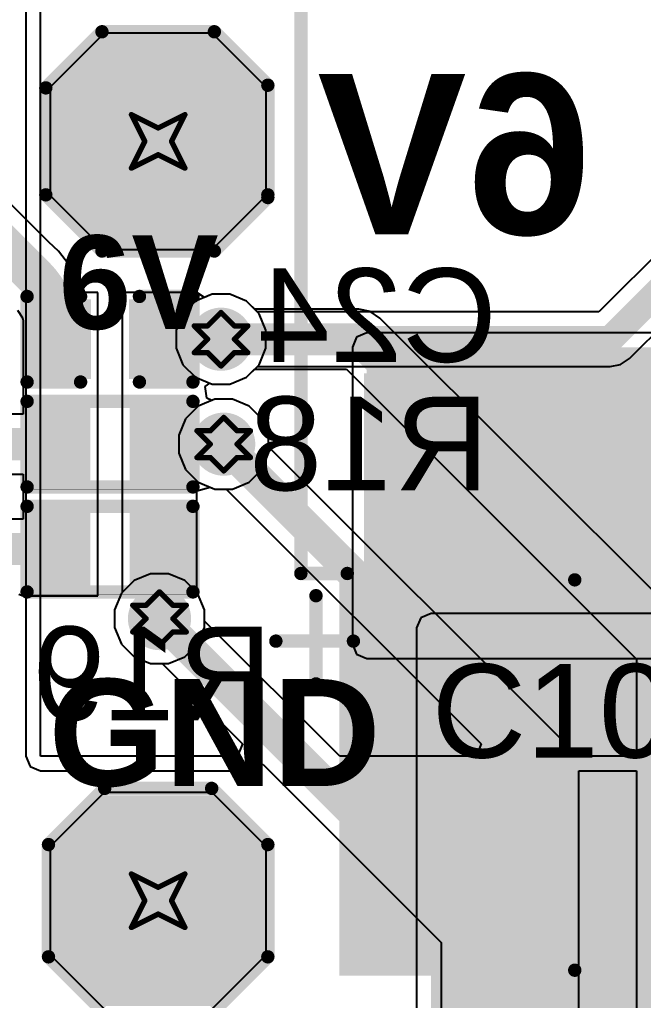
# Model space of a CAD drawing. Header units: inches. Extents: x -0.2 to 15.8, y 0 to 3.5.
# Drawn here: x 0.1292 to 0.3624, y 1.4667 to 1.8335 of the extents above; entities that cross this region are included whole.
import ezdxf

# ---------------------------------------------------------------- set-up
doc = ezdxf.new("R2010")
doc.units = ezdxf.units.IN
doc.header["$MEASUREMENT"] = 0
for name, color, linetype in [('Bottom Layer', 5, 'Continuous'), ('Bottom Overlay', 54, 'Continuous'), ('Bottom Paste', 16, 'Continuous'), ('Bottom Solder', 6, 'Continuous'), ('Drill Drawing', 1, 'Continuous'), ('Multi-Layer', 9, 'Continuous'), ('Pad Holes', 156, 'Continuous'), ('Signal_1', 16, 'Continuous'), ('Signal_2', 76, 'Continuous'), ('Top Layer', 1, 'Continuous'), ('Top Overlay', 2, 'Continuous'), ('Top Paste', 8, 'Continuous'), ('Top Solder', 216, 'Continuous'), ('Via Holes', 16, 'Continuous')]:
    doc.layers.add(name, color=color, linetype=linetype)
doc.styles.add('Arial', font='', dxfattribs={"height": 0.2})
doc.styles.add('Arial_Bold', font='', dxfattribs={"height": 0.2})
doc.styles.get('Arial').set_extended_font_data('Arial')
doc.styles.get('Arial_Bold').set_extended_font_data('Arial', bold=True)

msp = doc.modelspace()

# ---------------------------------------------------------------- hatches: boundary and pattern name
at = {"layer": 'Bottom Layer'}
for points in [[(0.14557, 1.80572), (0.14557, 1.77028), (0.16328, 1.75257), (0.19872, 1.75257), (0.21643, 1.77028), (0.21643, 1.80572), (0.19872, 1.82343), (0.16328, 1.82343)], [(0.1535, 1.7265), (0.1535, 1.7015), (0.1355, 1.7015), (0.1355, 1.7265)], [(0.1905, 1.7265), (0.1905, 1.7015), (0.1725, 1.7015), (0.1725, 1.7265)], [(0.1355, 1.66225), (0.1355, 1.68725), (0.1535, 1.68725), (0.1535, 1.66225)], [(0.1725, 1.66225), (0.1725, 1.68725), (0.1905, 1.68725), (0.1905, 1.66225)], [(0.1355, 1.623), (0.1355, 1.648), (0.1535, 1.648), (0.1535, 1.623)], [(0.1725, 1.623), (0.1725, 1.648), (0.1905, 1.648), (0.1905, 1.623)], [(0.283, 1.328), (0.434, 1.328), (0.434, 1.606), (0.283, 1.606)], [(0.29307, 1.50376), (0.29307, 1.59824), (0.40331, 1.59824), (0.40331, 1.50376)], [(0.19872, 1.53943), (0.16328, 1.53943), (0.14557, 1.52172), (0.14557, 1.48628), (0.16328, 1.46857), (0.19872, 1.46857), (0.21643, 1.48628), (0.21643, 1.52172)]]:
    msp.add_hatch(color=5, dxfattribs=at).paths.add_polyline_path(points)
h = msp.add_hatch(color=5, dxfattribs=at)
edge = h.paths.add_edge_path()
edge.add_arc((0.2045, 1.714), 0.01181, 0, 360)
h = msp.add_hatch(color=5, dxfattribs=at)
edge = h.paths.add_edge_path()
edge.add_arc((0.2055, 1.67475), 0.01181, 0, 360)
h = msp.add_hatch(color=5, dxfattribs=at)
edge = h.paths.add_edge_path()
edge.add_arc((0.1815, 1.6095), 0.01181, 0, 360)
at = {"layer": 'Bottom Overlay'}
for points in [[(0.33674, 1.626), (0.24874, 1.626), (0.24874, 1.6), (0.33674, 1.6)], [(0.29174, 1.604), (0.24874, 1.604), (0.24874, 1.486), (0.29174, 1.486)], [(0.33674, 1.502), (0.24874, 1.502), (0.24874, 1.476), (0.33674, 1.476)]]:
    msp.add_hatch(color=54, dxfattribs=at).paths.add_polyline_path(points)
at = {"layer": 'Bottom Paste'}
for points in [[(0.1535, 1.7265), (0.1535, 1.7015), (0.1355, 1.7015), (0.1355, 1.7265)], [(0.1905, 1.7265), (0.1905, 1.7015), (0.1725, 1.7015), (0.1725, 1.7265)], [(0.1355, 1.66225), (0.1355, 1.68725), (0.1535, 1.68725), (0.1535, 1.66225)], [(0.1725, 1.66225), (0.1725, 1.68725), (0.1905, 1.68725), (0.1905, 1.66225)], [(0.1355, 1.623), (0.1355, 1.648), (0.1535, 1.648), (0.1535, 1.623)], [(0.1725, 1.623), (0.1725, 1.648), (0.1905, 1.648), (0.1905, 1.623)], [(0.29307, 1.50376), (0.29307, 1.59824), (0.40331, 1.59824), (0.40331, 1.50376)]]:
    msp.add_hatch(color=16, dxfattribs=at).paths.add_polyline_path(points)
at = {"layer": 'Bottom Solder'}
for points in [[(0.14157, 1.80772), (0.14157, 1.76828), (0.16128, 1.74857), (0.20072, 1.74857), (0.22043, 1.76828), (0.22043, 1.80772), (0.20072, 1.82743), (0.16128, 1.82743)], [(0.15586, 1.72886), (0.15586, 1.69914), (0.13314, 1.69914), (0.13314, 1.72886)], [(0.19286, 1.72886), (0.19286, 1.69914), (0.17014, 1.69914), (0.17014, 1.72886)], [(0.13334, 1.66008), (0.13334, 1.68942), (0.15567, 1.68942), (0.15567, 1.66008)], [(0.17034, 1.66008), (0.17034, 1.68942), (0.19267, 1.68942), (0.19267, 1.66008)], [(0.13334, 1.62083), (0.13334, 1.65017), (0.15567, 1.65017), (0.15567, 1.62083)], [(0.17034, 1.62083), (0.17034, 1.65017), (0.19267, 1.65017), (0.19267, 1.62083)], [(0.28907, 1.49976), (0.28907, 1.60224), (0.40731, 1.60224), (0.40731, 1.49976)], [(0.20072, 1.54343), (0.16128, 1.54343), (0.14157, 1.52372), (0.14157, 1.48428), (0.16128, 1.46457), (0.20072, 1.46457), (0.22043, 1.48428), (0.22043, 1.52372)]]:
    msp.add_hatch(color=6, dxfattribs=at).paths.add_polyline_path(points)
at = {"layer": 'Multi-Layer'}
for points in [[(0.14557, 1.80572), (0.14557, 1.77028), (0.16328, 1.75257), (0.19872, 1.75257), (0.21643, 1.77028), (0.21643, 1.80572), (0.19872, 1.82343), (0.16328, 1.82343)], [(0.19872, 1.53943), (0.16328, 1.53943), (0.14557, 1.52172), (0.14557, 1.48628), (0.16328, 1.46857), (0.19872, 1.46857), (0.21643, 1.48628), (0.21643, 1.52172)]]:
    msp.add_hatch(color=9, dxfattribs=at).paths.add_polyline_path(points)
at = {"layer": 'Pad Holes'}
h = msp.add_hatch(color=7, dxfattribs=at)
edge = h.paths.add_edge_path()
edge.add_arc((0.181, 1.788), 0.01811, 0, 360)
h = msp.add_hatch(color=7, dxfattribs=at)
edge = h.paths.add_edge_path()
edge.add_arc((0.181, 1.504), 0.01811, 0, 360)
at = {"layer": 'Signal_1'}
for points in [[(0.14557, 1.80572), (0.14557, 1.77028), (0.16328, 1.75257), (0.19872, 1.75257), (0.21643, 1.77028), (0.21643, 1.80572), (0.19872, 1.82343), (0.16328, 1.82343)], [(0.19872, 1.53943), (0.16328, 1.53943), (0.14557, 1.52172), (0.14557, 1.48628), (0.16328, 1.46857), (0.19872, 1.46857), (0.21643, 1.48628), (0.21643, 1.52172)]]:
    msp.add_hatch(color=16, dxfattribs=at).paths.add_polyline_path(points)
h = msp.add_hatch(color=16, dxfattribs=at)
edge = h.paths.add_edge_path()
edge.add_arc((0.2045, 1.714), 0.01181, 0, 360)
h = msp.add_hatch(color=16, dxfattribs=at)
edge = h.paths.add_edge_path()
edge.add_arc((0.2055, 1.67475), 0.01181, 0, 360)
h = msp.add_hatch(color=16, dxfattribs=at)
edge = h.paths.add_edge_path()
edge.add_arc((0.1815, 1.6095), 0.01181, 0, 360)
at = {"layer": 'Signal_2'}
for points in [[(0.14557, 1.80572), (0.14557, 1.77028), (0.16328, 1.75257), (0.19872, 1.75257), (0.21643, 1.77028), (0.21643, 1.80572), (0.19872, 1.82343), (0.16328, 1.82343)], [(0.19872, 1.53943), (0.16328, 1.53943), (0.14557, 1.52172), (0.14557, 1.48628), (0.16328, 1.46857), (0.19872, 1.46857), (0.21643, 1.48628), (0.21643, 1.52172)]]:
    msp.add_hatch(color=76, dxfattribs=at).paths.add_polyline_path(points)
h = msp.add_hatch(color=76, dxfattribs=at)
edge = h.paths.add_edge_path()
edge.add_arc((0.2045, 1.714), 0.01181, 0, 360)
h = msp.add_hatch(color=76, dxfattribs=at)
edge = h.paths.add_edge_path()
edge.add_arc((0.2055, 1.67475), 0.01181, 0, 360)
h = msp.add_hatch(color=76, dxfattribs=at)
edge = h.paths.add_edge_path()
edge.add_arc((0.1815, 1.6095), 0.01181, 0, 360)
at = {"layer": 'Top Layer'}
for points in [[(0.14557, 1.80572), (0.14557, 1.77028), (0.16328, 1.75257), (0.19872, 1.75257), (0.21643, 1.77028), (0.21643, 1.80572), (0.19872, 1.82343), (0.16328, 1.82343)], [(0.481, 1.6), (0.481, 1.711), (0.259, 1.711), (0.259, 1.6)], [(0.26191, 1.60276), (0.26191, 1.69724), (0.37609, 1.69724), (0.37609, 1.60276)], [(0.19872, 1.53943), (0.16328, 1.53943), (0.14557, 1.52172), (0.14557, 1.48628), (0.16328, 1.46857), (0.19872, 1.46857), (0.21643, 1.48628), (0.21643, 1.52172)]]:
    msp.add_hatch(color=1, dxfattribs=at).paths.add_polyline_path(points)
h = msp.add_hatch(color=1, dxfattribs=at)
edge = h.paths.add_edge_path()
edge.add_arc((0.2045, 1.714), 0.01181, 0, 360)
h = msp.add_hatch(color=1, dxfattribs=at)
edge = h.paths.add_edge_path()
edge.add_arc((0.2055, 1.67475), 0.01181, 0, 360)
h = msp.add_hatch(color=1, dxfattribs=at)
edge = h.paths.add_edge_path()
edge.add_arc((0.1815, 1.6095), 0.01181, 0, 360)
at = {"layer": 'Top Paste'}
msp.add_hatch(color=8, dxfattribs=at).paths.add_polyline_path([(0.26191, 1.60276), (0.26191, 1.69724), (0.37609, 1.69724), (0.37609, 1.60276)])
at = {"layer": 'Top Solder'}
for points in [[(0.14157, 1.80772), (0.14157, 1.76828), (0.16128, 1.74857), (0.20072, 1.74857), (0.22043, 1.76828), (0.22043, 1.80772), (0.20072, 1.82743), (0.16128, 1.82743)], [(0.25791, 1.59876), (0.25791, 1.70124), (0.38009, 1.70124), (0.38009, 1.59876)], [(0.20072, 1.54343), (0.16128, 1.54343), (0.14157, 1.52372), (0.14157, 1.48428), (0.16128, 1.46457), (0.20072, 1.46457), (0.22043, 1.48428), (0.22043, 1.52372)]]:
    msp.add_hatch(color=216, dxfattribs=at).paths.add_polyline_path(points)
at = {"layer": 'Via Holes'}
h = msp.add_hatch(color=7, dxfattribs=at)
edge = h.paths.add_edge_path()
edge.add_arc((0.2045, 1.714), 0.00591, 0, 360)
h = msp.add_hatch(color=7, dxfattribs=at)
edge = h.paths.add_edge_path()
edge.add_arc((0.2055, 1.67475), 0.00591, 0, 360)
h = msp.add_hatch(color=7, dxfattribs=at)
edge = h.paths.add_edge_path()
edge.add_arc((0.1815, 1.6095), 0.00591, 0, 360)

# ---------------------------------------------------------------- linework, layer by layer
at = {"layer": 'Bottom Layer'}
for p, q in [((0.49183, 1.87025), (0.34578, 1.7242)), ((0.35721, 1.70679), (0.50326, 1.85284)), ((0.16078, 1.82843), (0.14057, 1.80822)), ((0.20122, 1.82843), (0.16078, 1.82843)), ((0.22143, 1.80822), (0.20122, 1.82843)), ((0.14057, 1.80822), (0.14057, 1.76778)), ((0.22143, 1.76778), (0.22143, 1.80822)), ((0.14013, 1.75032), (0.12434, 1.76612)), ((0.14057, 1.76778), (0.16078, 1.74757)), ((0.20122, 1.74757), (0.22143, 1.76778)), ((0.14377, 1.7469), (0.14013, 1.75032)), ((0.15117, 1.73726), (0.14377, 1.7469)), ((0.14377, 1.7469), (0.14377, 1.7469)), ((0.16078, 1.74757), (0.20122, 1.74757)), ((0.15355, 1.7315), (0.15117, 1.73726)), ((0.1585, 1.7315), (0.15355, 1.7315)), ((0.1585, 1.69725), (0.1585, 1.7315)), ((0.1955, 1.7315), (0.1675, 1.7315)), ((0.1675, 1.7315), (0.1675, 1.69725)), ((0.1983, 1.72963), (0.1955, 1.7315)), ((0.1955, 1.7315), (0.1955, 1.7315)), ((0.20116, 1.73081), (0.1983, 1.72963)), ((0.20784, 1.73081), (0.20116, 1.73081)), ((0.21402, 1.72825), (0.20784, 1.73081)), ((0.21808, 1.7242), (0.21402, 1.72825)), ((0.12839, 1.7249), (0.1303, 1.72205)), ((0.34578, 1.7242), (0.21808, 1.7242)), ((0.1303, 1.72205), (0.1305, 1.72106)), ((0.1305, 1.72106), (0.1305, 1.69725)), ((0.3539, 1.70458), (0.35721, 1.70679)), ((0.21402, 1.69975), (0.21808, 1.7038)), ((0.21808, 1.7038), (0.35, 1.7038)), ((0.35, 1.7038), (0.3539, 1.70458)), ((0.20784, 1.69719), (0.21402, 1.69975)), ((0.1305, 1.69725), (0.1305, 1.6965)), ((0.1305, 1.6965), (0.1305, 1.69225)), ((0.1585, 1.6965), (0.1585, 1.69725)), ((0.1585, 1.69225), (0.1585, 1.6965)), ((0.1675, 1.69725), (0.1675, 1.6965)), ((0.1675, 1.6965), (0.1675, 1.69225)), ((0.19852, 1.69629), (0.20033, 1.69753)), ((0.19921, 1.69199), (0.19852, 1.69629)), ((0.20033, 1.69753), (0.20116, 1.69719)), ((0.20116, 1.69719), (0.20784, 1.69719)), ((0.1305, 1.69225), (0.1305, 1.6915)), ((0.1305, 1.6915), (0.1305, 1.68597)), ((0.1585, 1.6915), (0.1585, 1.69225)), ((0.1585, 1.658), (0.1585, 1.6915)), ((0.1675, 1.69225), (0.1675, 1.6915)), ((0.1675, 1.6915), (0.1675, 1.658)), ((0.20107, 1.69111), (0.19921, 1.69199)), ((0.20216, 1.69156), (0.20107, 1.69111)), ((0.20884, 1.69156), (0.20216, 1.69156)), ((0.21502, 1.689), (0.20884, 1.69156)), ((0.21975, 1.68427), (0.21502, 1.689)), ((0.1305, 1.68597), (0.12543, 1.68597)), ((0.22231, 1.67809), (0.21975, 1.68427)), ((0.22231, 1.67141), (0.22231, 1.67809)), ((0.21975, 1.66523), (0.22231, 1.67141)), ((0.11768, 1.66353), (0.1305, 1.66353)), ((0.1305, 1.66353), (0.1305, 1.658)), ((0.21502, 1.6605), (0.21975, 1.66523)), ((0.1955, 1.65725), (0.2005, 1.65862)), ((0.2005, 1.65862), (0.20216, 1.65794)), ((0.20884, 1.65794), (0.21502, 1.6605)), ((0.1305, 1.658), (0.1305, 1.65725)), ((0.1305, 1.65725), (0.1305, 1.653)), ((0.1585, 1.65725), (0.1585, 1.658)), ((0.1585, 1.653), (0.1585, 1.65725)), ((0.1675, 1.658), (0.1675, 1.65725)), ((0.1675, 1.65725), (0.1675, 1.653)), ((0.1955, 1.653), (0.1955, 1.65725)), ((0.20216, 1.65794), (0.20884, 1.65794)), ((0.1305, 1.653), (0.1305, 1.65225)), ((0.1305, 1.65225), (0.1305, 1.64672)), ((0.1585, 1.65225), (0.1585, 1.653)), ((0.1585, 1.618), (0.1585, 1.65225)), ((0.1675, 1.653), (0.1675, 1.65225)), ((0.1675, 1.65225), (0.1675, 1.61927)), ((0.1955, 1.65225), (0.1955, 1.653)), ((0.1955, 1.61927), (0.1955, 1.65225)), ((0.1305, 1.64672), (0.12148, 1.64672)), ((0.12891, 1.61867), (0.1305, 1.618)), ((0.1305, 1.618), (0.1305, 1.618)), ((0.1305, 1.618), (0.1585, 1.618)), ((0.16725, 1.61902), (0.16469, 1.61284)), ((0.1675, 1.61927), (0.16725, 1.61902)), ((0.19575, 1.61902), (0.1955, 1.61927)), ((0.19831, 1.61284), (0.19575, 1.61902)), ((0.16469, 1.61284), (0.16469, 1.60616)), ((0.19831, 1.60616), (0.19831, 1.61284)), ((0.283, 1.61141), (0.27917, 1.60983)), ((0.3829, 1.61141), (0.283, 1.61141)), ((0.27917, 1.60983), (0.27759, 1.606)), ((0.16469, 1.60616), (0.16725, 1.59998)), ((0.19575, 1.59998), (0.19831, 1.60616)), ((0.27759, 1.606), (0.27759, 1.33585)), ((0.16725, 1.59998), (0.17198, 1.59525)), ((0.19102, 1.59525), (0.19575, 1.59998)), ((0.17198, 1.59525), (0.17816, 1.59269)), ((0.17816, 1.59269), (0.18484, 1.59269)), ((0.18484, 1.59269), (0.19102, 1.59525))]:
    msp.add_line(p, q, dxfattribs=at)
for points in [[(0.35, 1.714, 0.01, 0.01, 0), (0.49904, 1.86304, 0.01, 0.01, 0)], [(0.085, 1.78743, 0.015, 0.015, 0), (0.13465, 1.73778, 0.015, 0.015, 0)], [(0.13465, 1.73778, 0.015, 0.015, -0.198912), (0.1445, 1.714, 0.015, 0.015, 0)], [(0.1815, 1.714, 0.01, 0.01, 0), (0.2045, 1.714, 0.01, 0.01, 0)], [(0.2045, 1.714, 0.01, 0.01, 0), (0.35, 1.714, 0.01, 0.01, 0)], [(0.11768, 1.67475, 0.012, 0.012, 0), (0.1445, 1.67475, 0.012, 0.012, 0)], [(0.1825, 1.67475, 0.012, 0.012, 0), (0.2055, 1.67475, 0.012, 0.012, 0)], [(0.12148, 1.6355, 0.012, 0.012, 0), (0.1445, 1.6355, 0.012, 0.012, 0)], [(0.1815, 1.6095, 0.012, 0.012, 0), (0.1815, 1.6355, 0.012, 0.012, 0)]]:
    msp.add_lwpolyline(points, format="xyseb", dxfattribs=at)
for points in [[(0.1309, 1.73778, 0.0075, 0.0075, 1), (0.1384, 1.73778, 0.0075, 0.0075, 1)], [(0.1309, 1.73778, 0.0075, 0.0075, 1), (0.1384, 1.73778, 0.0075, 0.0075, 1)], [(0.14075, 1.714, 0.0075, 0.0075, 1), (0.14825, 1.714, 0.0075, 0.0075, 1)], [(0.179, 1.714, 0.005, 0.005, 1), (0.184, 1.714, 0.005, 0.005, 1)], [(0.202, 1.714, 0.005, 0.005, 1), (0.207, 1.714, 0.005, 0.005, 1)], [(0.202, 1.714, 0.005, 0.005, 1), (0.207, 1.714, 0.005, 0.005, 1)], [(0.3475, 1.714, 0.005, 0.005, 1), (0.3525, 1.714, 0.005, 0.005, 1)], [(0.3475, 1.714, 0.005, 0.005, 1), (0.3525, 1.714, 0.005, 0.005, 1)], [(0.1415, 1.67475, 0.006, 0.006, 1), (0.1475, 1.67475, 0.006, 0.006, 1)], [(0.1795, 1.67475, 0.006, 0.006, 1), (0.1855, 1.67475, 0.006, 0.006, 1)], [(0.2025, 1.67475, 0.006, 0.006, 1), (0.2085, 1.67475, 0.006, 0.006, 1)], [(0.1415, 1.6355, 0.006, 0.006, 1), (0.1475, 1.6355, 0.006, 0.006, 1)], [(0.1785, 1.6355, 0.006, 0.006, 1), (0.1845, 1.6355, 0.006, 0.006, 1)], [(0.1785, 1.6095, 0.006, 0.006, 1), (0.1845, 1.6095, 0.006, 0.006, 1)]]:
    msp.add_lwpolyline(points, format="xyseb", close=True, dxfattribs=at)
at = {"layer": 'Bottom Overlay'}
for points in [[(0.132, 1.73, 0.005, 0.005, 0), (0.152, 1.73, 0.005, 0.005, 0)], [(0.132, 1.698, 0.005, 0.005, 0), (0.132, 1.73, 0.005, 0.005, 0)], [(0.174, 1.73, 0.005, 0.005, 0), (0.194, 1.73, 0.005, 0.005, 0)], [(0.194, 1.698, 0.005, 0.005, 0), (0.194, 1.73, 0.005, 0.005, 0)], [(0.132, 1.698, 0.005, 0.005, 0), (0.152, 1.698, 0.005, 0.005, 0)], [(0.174, 1.698, 0.005, 0.005, 0), (0.194, 1.698, 0.005, 0.005, 0)], [(0.132, 1.65875, 0.005, 0.005, 0), (0.132, 1.69075, 0.005, 0.005, 0)], [(0.132, 1.69075, 0.005, 0.005, 0), (0.194, 1.69075, 0.005, 0.005, 0)], [(0.194, 1.65875, 0.005, 0.005, 0), (0.194, 1.69075, 0.005, 0.005, 0)], [(0.132, 1.65875, 0.005, 0.005, 0), (0.194, 1.65875, 0.005, 0.005, 0)], [(0.131, 1.65775, 0.000127, 0.000127, 0), (0.195, 1.65775, 0.000127, 0.000127, 0)], [(0.132, 1.6515, 0.005, 0.005, 0), (0.194, 1.6515, 0.005, 0.005, 0)], [(0.132, 1.6195, 0.005, 0.005, 0), (0.132, 1.6515, 0.005, 0.005, 0)], [(0.194, 1.6195, 0.005, 0.005, 0), (0.194, 1.6515, 0.005, 0.005, 0)], [(0.33674, 1.624, 0.005, 0.005, 0), (0.52574, 1.624, 0.005, 0.005, 0)], [(0.132, 1.6195, 0.005, 0.005, 0), (0.194, 1.6195, 0.005, 0.005, 0)], [(0.131, 1.6185, 0.000127, 0.000127, 0), (0.195, 1.6185, 0.000127, 0.000127, 0)], [(0.33674, 1.478, 0.005, 0.005, 0), (0.52574, 1.478, 0.005, 0.005, 0)]]:
    msp.add_lwpolyline(points, format="xyseb", dxfattribs=at)
for points in [[(0.13075, 1.73, 0.0025, 0.0025, 1), (0.13325, 1.73, 0.0025, 0.0025, 1)], [(0.13075, 1.73, 0.0025, 0.0025, 1), (0.13325, 1.73, 0.0025, 0.0025, 1)], [(0.15075, 1.73, 0.0025, 0.0025, 1), (0.15325, 1.73, 0.0025, 0.0025, 1)], [(0.17275, 1.73, 0.0025, 0.0025, 1), (0.17525, 1.73, 0.0025, 0.0025, 1)], [(0.19275, 1.73, 0.0025, 0.0025, 1), (0.19525, 1.73, 0.0025, 0.0025, 1)], [(0.19275, 1.73, 0.0025, 0.0025, 1), (0.19525, 1.73, 0.0025, 0.0025, 1)], [(0.13075, 1.698, 0.0025, 0.0025, 1), (0.13325, 1.698, 0.0025, 0.0025, 1)], [(0.13075, 1.698, 0.0025, 0.0025, 1), (0.13325, 1.698, 0.0025, 0.0025, 1)], [(0.15075, 1.698, 0.0025, 0.0025, 1), (0.15325, 1.698, 0.0025, 0.0025, 1)], [(0.17275, 1.698, 0.0025, 0.0025, 1), (0.17525, 1.698, 0.0025, 0.0025, 1)], [(0.19275, 1.698, 0.0025, 0.0025, 1), (0.19525, 1.698, 0.0025, 0.0025, 1)], [(0.19275, 1.698, 0.0025, 0.0025, 1), (0.19525, 1.698, 0.0025, 0.0025, 1)], [(0.13075, 1.69075, 0.0025, 0.0025, 1), (0.13325, 1.69075, 0.0025, 0.0025, 1)], [(0.13075, 1.69075, 0.0025, 0.0025, 1), (0.13325, 1.69075, 0.0025, 0.0025, 1)], [(0.19275, 1.69075, 0.0025, 0.0025, 1), (0.19525, 1.69075, 0.0025, 0.0025, 1)], [(0.19275, 1.69075, 0.0025, 0.0025, 1), (0.19525, 1.69075, 0.0025, 0.0025, 1)], [(0.13075, 1.65875, 0.0025, 0.0025, 1), (0.13325, 1.65875, 0.0025, 0.0025, 1)], [(0.13075, 1.65875, 0.0025, 0.0025, 1), (0.13325, 1.65875, 0.0025, 0.0025, 1)], [(0.19275, 1.65875, 0.0025, 0.0025, 1), (0.19525, 1.65875, 0.0025, 0.0025, 1)], [(0.19275, 1.65875, 0.0025, 0.0025, 1), (0.19525, 1.65875, 0.0025, 0.0025, 1)], [(0.13097, 1.65775, 0.0000635, 0.0000635, 1), (0.13103, 1.65775, 0.0000635, 0.0000635, 1)], [(0.19497, 1.65775, 0.0000635, 0.0000635, 1), (0.19503, 1.65775, 0.0000635, 0.0000635, 1)], [(0.13075, 1.6515, 0.0025, 0.0025, 1), (0.13325, 1.6515, 0.0025, 0.0025, 1)], [(0.13075, 1.6515, 0.0025, 0.0025, 1), (0.13325, 1.6515, 0.0025, 0.0025, 1)], [(0.19275, 1.6515, 0.0025, 0.0025, 1), (0.19525, 1.6515, 0.0025, 0.0025, 1)], [(0.19275, 1.6515, 0.0025, 0.0025, 1), (0.19525, 1.6515, 0.0025, 0.0025, 1)], [(0.33549, 1.624, 0.0025, 0.0025, 1), (0.33799, 1.624, 0.0025, 0.0025, 1)], [(0.13075, 1.6195, 0.0025, 0.0025, 1), (0.13325, 1.6195, 0.0025, 0.0025, 1)], [(0.13075, 1.6195, 0.0025, 0.0025, 1), (0.13325, 1.6195, 0.0025, 0.0025, 1)], [(0.19275, 1.6195, 0.0025, 0.0025, 1), (0.19525, 1.6195, 0.0025, 0.0025, 1)], [(0.19275, 1.6195, 0.0025, 0.0025, 1), (0.19525, 1.6195, 0.0025, 0.0025, 1)], [(0.13097, 1.6185, 0.0000635, 0.0000635, 1), (0.13103, 1.6185, 0.0000635, 0.0000635, 1)], [(0.19497, 1.6185, 0.0000635, 0.0000635, 1), (0.19503, 1.6185, 0.0000635, 0.0000635, 1)], [(0.33549, 1.478, 0.0025, 0.0025, 1), (0.33799, 1.478, 0.0025, 0.0025, 1)]]:
    msp.add_lwpolyline(points, format="xyseb", close=True, dxfattribs=at)
at = {"layer": 'Drill Drawing'}
for points in [[(0.171, 1.798, 0.002, 0.002, 0), (0.181, 1.793, 0.002, 0.002, 0)], [(0.171, 1.798, 0.002, 0.002, 0), (0.176, 1.788, 0.002, 0.002, 0)], [(0.181, 1.793, 0.002, 0.002, 0), (0.191, 1.798, 0.002, 0.002, 0)], [(0.186, 1.788, 0.002, 0.002, 0), (0.191, 1.798, 0.002, 0.002, 0)], [(0.171, 1.778, 0.002, 0.002, 0), (0.176, 1.788, 0.002, 0.002, 0)], [(0.186, 1.788, 0.002, 0.002, 0), (0.191, 1.778, 0.002, 0.002, 0)], [(0.171, 1.778, 0.002, 0.002, 0), (0.181, 1.783, 0.002, 0.002, 0)], [(0.181, 1.783, 0.002, 0.002, 0), (0.191, 1.778, 0.002, 0.002, 0)], [(0.1995, 1.719, 0.002, 0.002, 0), (0.2045, 1.724, 0.002, 0.002, 0)], [(0.2045, 1.724, 0.002, 0.002, 0), (0.2095, 1.719, 0.002, 0.002, 0)], [(0.1945, 1.719, 0.002, 0.002, 0), (0.1995, 1.714, 0.002, 0.002, 0)], [(0.1945, 1.719, 0.002, 0.002, 0), (0.1995, 1.719, 0.002, 0.002, 0)], [(0.2095, 1.719, 0.002, 0.002, 0), (0.2145, 1.719, 0.002, 0.002, 0)], [(0.2095, 1.714, 0.002, 0.002, 0), (0.2145, 1.719, 0.002, 0.002, 0)], [(0.1945, 1.709, 0.002, 0.002, 0), (0.1995, 1.714, 0.002, 0.002, 0)], [(0.2095, 1.714, 0.002, 0.002, 0), (0.2145, 1.709, 0.002, 0.002, 0)], [(0.1945, 1.709, 0.002, 0.002, 0), (0.1995, 1.709, 0.002, 0.002, 0)], [(0.1995, 1.709, 0.002, 0.002, 0), (0.2045, 1.704, 0.002, 0.002, 0)], [(0.2045, 1.704, 0.002, 0.002, 0), (0.2095, 1.709, 0.002, 0.002, 0)], [(0.2095, 1.709, 0.002, 0.002, 0), (0.2145, 1.709, 0.002, 0.002, 0)], [(0.2005, 1.67975, 0.002, 0.002, 0), (0.2055, 1.68475, 0.002, 0.002, 0)], [(0.2055, 1.68475, 0.002, 0.002, 0), (0.2105, 1.67975, 0.002, 0.002, 0)], [(0.1955, 1.67975, 0.002, 0.002, 0), (0.2005, 1.67475, 0.002, 0.002, 0)], [(0.1955, 1.67975, 0.002, 0.002, 0), (0.2005, 1.67975, 0.002, 0.002, 0)], [(0.2105, 1.67975, 0.002, 0.002, 0), (0.2155, 1.67975, 0.002, 0.002, 0)], [(0.2105, 1.67475, 0.002, 0.002, 0), (0.2155, 1.67975, 0.002, 0.002, 0)], [(0.1955, 1.66975, 0.002, 0.002, 0), (0.2005, 1.67475, 0.002, 0.002, 0)], [(0.2105, 1.67475, 0.002, 0.002, 0), (0.2155, 1.66975, 0.002, 0.002, 0)], [(0.1955, 1.66975, 0.002, 0.002, 0), (0.2005, 1.66975, 0.002, 0.002, 0)], [(0.2005, 1.66975, 0.002, 0.002, 0), (0.2055, 1.66475, 0.002, 0.002, 0)], [(0.2055, 1.66475, 0.002, 0.002, 0), (0.2105, 1.66975, 0.002, 0.002, 0)], [(0.2105, 1.66975, 0.002, 0.002, 0), (0.2155, 1.66975, 0.002, 0.002, 0)], [(0.1765, 1.6145, 0.002, 0.002, 0), (0.1815, 1.6195, 0.002, 0.002, 0)], [(0.1815, 1.6195, 0.002, 0.002, 0), (0.1865, 1.6145, 0.002, 0.002, 0)], [(0.1715, 1.6145, 0.002, 0.002, 0), (0.1765, 1.6095, 0.002, 0.002, 0)], [(0.1715, 1.6145, 0.002, 0.002, 0), (0.1765, 1.6145, 0.002, 0.002, 0)], [(0.1865, 1.6145, 0.002, 0.002, 0), (0.1915, 1.6145, 0.002, 0.002, 0)], [(0.1865, 1.6095, 0.002, 0.002, 0), (0.1915, 1.6145, 0.002, 0.002, 0)], [(0.1715, 1.6045, 0.002, 0.002, 0), (0.1765, 1.6095, 0.002, 0.002, 0)], [(0.1865, 1.6095, 0.002, 0.002, 0), (0.1915, 1.6045, 0.002, 0.002, 0)], [(0.1715, 1.6045, 0.002, 0.002, 0), (0.1765, 1.6045, 0.002, 0.002, 0)], [(0.1765, 1.6045, 0.002, 0.002, 0), (0.1815, 1.5995, 0.002, 0.002, 0)], [(0.1815, 1.5995, 0.002, 0.002, 0), (0.1865, 1.6045, 0.002, 0.002, 0)], [(0.1865, 1.6045, 0.002, 0.002, 0), (0.1915, 1.6045, 0.002, 0.002, 0)], [(0.171, 1.514, 0.002, 0.002, 0), (0.181, 1.509, 0.002, 0.002, 0)], [(0.171, 1.514, 0.002, 0.002, 0), (0.176, 1.504, 0.002, 0.002, 0)], [(0.181, 1.509, 0.002, 0.002, 0), (0.191, 1.514, 0.002, 0.002, 0)], [(0.186, 1.504, 0.002, 0.002, 0), (0.191, 1.514, 0.002, 0.002, 0)], [(0.171, 1.494, 0.002, 0.002, 0), (0.176, 1.504, 0.002, 0.002, 0)], [(0.186, 1.504, 0.002, 0.002, 0), (0.191, 1.494, 0.002, 0.002, 0)], [(0.171, 1.494, 0.002, 0.002, 0), (0.181, 1.499, 0.002, 0.002, 0)], [(0.181, 1.499, 0.002, 0.002, 0), (0.191, 1.494, 0.002, 0.002, 0)]]:
    msp.add_lwpolyline(points, format="xyseb", dxfattribs=at)
for points in [[(0.1705, 1.798, 0.001, 0.001, 1), (0.1715, 1.798, 0.001, 0.001, 1)], [(0.1705, 1.798, 0.001, 0.001, 1), (0.1715, 1.798, 0.001, 0.001, 1)], [(0.1905, 1.798, 0.001, 0.001, 1), (0.1915, 1.798, 0.001, 0.001, 1)], [(0.1905, 1.798, 0.001, 0.001, 1), (0.1915, 1.798, 0.001, 0.001, 1)], [(0.1805, 1.793, 0.001, 0.001, 1), (0.1815, 1.793, 0.001, 0.001, 1)], [(0.1805, 1.793, 0.001, 0.001, 1), (0.1815, 1.793, 0.001, 0.001, 1)], [(0.1755, 1.788, 0.001, 0.001, 1), (0.1765, 1.788, 0.001, 0.001, 1)], [(0.1755, 1.788, 0.001, 0.001, 1), (0.1765, 1.788, 0.001, 0.001, 1)], [(0.1855, 1.788, 0.001, 0.001, 1), (0.1865, 1.788, 0.001, 0.001, 1)], [(0.1855, 1.788, 0.001, 0.001, 1), (0.1865, 1.788, 0.001, 0.001, 1)], [(0.1805, 1.783, 0.001, 0.001, 1), (0.1815, 1.783, 0.001, 0.001, 1)], [(0.1805, 1.783, 0.001, 0.001, 1), (0.1815, 1.783, 0.001, 0.001, 1)], [(0.1705, 1.778, 0.001, 0.001, 1), (0.1715, 1.778, 0.001, 0.001, 1)], [(0.1705, 1.778, 0.001, 0.001, 1), (0.1715, 1.778, 0.001, 0.001, 1)], [(0.1905, 1.778, 0.001, 0.001, 1), (0.1915, 1.778, 0.001, 0.001, 1)], [(0.1905, 1.778, 0.001, 0.001, 1), (0.1915, 1.778, 0.001, 0.001, 1)], [(0.204, 1.724, 0.001, 0.001, 1), (0.205, 1.724, 0.001, 0.001, 1)], [(0.204, 1.724, 0.001, 0.001, 1), (0.205, 1.724, 0.001, 0.001, 1)], [(0.194, 1.719, 0.001, 0.001, 1), (0.195, 1.719, 0.001, 0.001, 1)], [(0.194, 1.719, 0.001, 0.001, 1), (0.195, 1.719, 0.001, 0.001, 1)], [(0.199, 1.719, 0.001, 0.001, 1), (0.2, 1.719, 0.001, 0.001, 1)], [(0.199, 1.719, 0.001, 0.001, 1), (0.2, 1.719, 0.001, 0.001, 1)], [(0.209, 1.719, 0.001, 0.001, 1), (0.21, 1.719, 0.001, 0.001, 1)], [(0.209, 1.719, 0.001, 0.001, 1), (0.21, 1.719, 0.001, 0.001, 1)], [(0.214, 1.719, 0.001, 0.001, 1), (0.215, 1.719, 0.001, 0.001, 1)], [(0.214, 1.719, 0.001, 0.001, 1), (0.215, 1.719, 0.001, 0.001, 1)], [(0.199, 1.714, 0.001, 0.001, 1), (0.2, 1.714, 0.001, 0.001, 1)], [(0.199, 1.714, 0.001, 0.001, 1), (0.2, 1.714, 0.001, 0.001, 1)], [(0.209, 1.714, 0.001, 0.001, 1), (0.21, 1.714, 0.001, 0.001, 1)], [(0.209, 1.714, 0.001, 0.001, 1), (0.21, 1.714, 0.001, 0.001, 1)], [(0.194, 1.709, 0.001, 0.001, 1), (0.195, 1.709, 0.001, 0.001, 1)], [(0.194, 1.709, 0.001, 0.001, 1), (0.195, 1.709, 0.001, 0.001, 1)], [(0.199, 1.709, 0.001, 0.001, 1), (0.2, 1.709, 0.001, 0.001, 1)], [(0.199, 1.709, 0.001, 0.001, 1), (0.2, 1.709, 0.001, 0.001, 1)], [(0.209, 1.709, 0.001, 0.001, 1), (0.21, 1.709, 0.001, 0.001, 1)], [(0.209, 1.709, 0.001, 0.001, 1), (0.21, 1.709, 0.001, 0.001, 1)], [(0.214, 1.709, 0.001, 0.001, 1), (0.215, 1.709, 0.001, 0.001, 1)], [(0.214, 1.709, 0.001, 0.001, 1), (0.215, 1.709, 0.001, 0.001, 1)], [(0.204, 1.704, 0.001, 0.001, 1), (0.205, 1.704, 0.001, 0.001, 1)], [(0.204, 1.704, 0.001, 0.001, 1), (0.205, 1.704, 0.001, 0.001, 1)], [(0.205, 1.68475, 0.001, 0.001, 1), (0.206, 1.68475, 0.001, 0.001, 1)], [(0.205, 1.68475, 0.001, 0.001, 1), (0.206, 1.68475, 0.001, 0.001, 1)], [(0.195, 1.67975, 0.001, 0.001, 1), (0.196, 1.67975, 0.001, 0.001, 1)], [(0.195, 1.67975, 0.001, 0.001, 1), (0.196, 1.67975, 0.001, 0.001, 1)], [(0.2, 1.67975, 0.001, 0.001, 1), (0.201, 1.67975, 0.001, 0.001, 1)], [(0.2, 1.67975, 0.001, 0.001, 1), (0.201, 1.67975, 0.001, 0.001, 1)], [(0.21, 1.67975, 0.001, 0.001, 1), (0.211, 1.67975, 0.001, 0.001, 1)], [(0.21, 1.67975, 0.001, 0.001, 1), (0.211, 1.67975, 0.001, 0.001, 1)], [(0.215, 1.67975, 0.001, 0.001, 1), (0.216, 1.67975, 0.001, 0.001, 1)], [(0.215, 1.67975, 0.001, 0.001, 1), (0.216, 1.67975, 0.001, 0.001, 1)], [(0.2, 1.67475, 0.001, 0.001, 1), (0.201, 1.67475, 0.001, 0.001, 1)], [(0.2, 1.67475, 0.001, 0.001, 1), (0.201, 1.67475, 0.001, 0.001, 1)], [(0.21, 1.67475, 0.001, 0.001, 1), (0.211, 1.67475, 0.001, 0.001, 1)], [(0.21, 1.67475, 0.001, 0.001, 1), (0.211, 1.67475, 0.001, 0.001, 1)], [(0.195, 1.66975, 0.001, 0.001, 1), (0.196, 1.66975, 0.001, 0.001, 1)], [(0.195, 1.66975, 0.001, 0.001, 1), (0.196, 1.66975, 0.001, 0.001, 1)], [(0.2, 1.66975, 0.001, 0.001, 1), (0.201, 1.66975, 0.001, 0.001, 1)], [(0.2, 1.66975, 0.001, 0.001, 1), (0.201, 1.66975, 0.001, 0.001, 1)], [(0.21, 1.66975, 0.001, 0.001, 1), (0.211, 1.66975, 0.001, 0.001, 1)], [(0.21, 1.66975, 0.001, 0.001, 1), (0.211, 1.66975, 0.001, 0.001, 1)], [(0.215, 1.66975, 0.001, 0.001, 1), (0.216, 1.66975, 0.001, 0.001, 1)], [(0.215, 1.66975, 0.001, 0.001, 1), (0.216, 1.66975, 0.001, 0.001, 1)], [(0.205, 1.66475, 0.001, 0.001, 1), (0.206, 1.66475, 0.001, 0.001, 1)], [(0.205, 1.66475, 0.001, 0.001, 1), (0.206, 1.66475, 0.001, 0.001, 1)], [(0.181, 1.6195, 0.001, 0.001, 1), (0.182, 1.6195, 0.001, 0.001, 1)], [(0.181, 1.6195, 0.001, 0.001, 1), (0.182, 1.6195, 0.001, 0.001, 1)], [(0.171, 1.6145, 0.001, 0.001, 1), (0.172, 1.6145, 0.001, 0.001, 1)], [(0.171, 1.6145, 0.001, 0.001, 1), (0.172, 1.6145, 0.001, 0.001, 1)], [(0.176, 1.6145, 0.001, 0.001, 1), (0.177, 1.6145, 0.001, 0.001, 1)], [(0.176, 1.6145, 0.001, 0.001, 1), (0.177, 1.6145, 0.001, 0.001, 1)], [(0.186, 1.6145, 0.001, 0.001, 1), (0.187, 1.6145, 0.001, 0.001, 1)], [(0.186, 1.6145, 0.001, 0.001, 1), (0.187, 1.6145, 0.001, 0.001, 1)], [(0.191, 1.6145, 0.001, 0.001, 1), (0.192, 1.6145, 0.001, 0.001, 1)], [(0.191, 1.6145, 0.001, 0.001, 1), (0.192, 1.6145, 0.001, 0.001, 1)], [(0.176, 1.6095, 0.001, 0.001, 1), (0.177, 1.6095, 0.001, 0.001, 1)], [(0.176, 1.6095, 0.001, 0.001, 1), (0.177, 1.6095, 0.001, 0.001, 1)], [(0.186, 1.6095, 0.001, 0.001, 1), (0.187, 1.6095, 0.001, 0.001, 1)], [(0.186, 1.6095, 0.001, 0.001, 1), (0.187, 1.6095, 0.001, 0.001, 1)], [(0.171, 1.6045, 0.001, 0.001, 1), (0.172, 1.6045, 0.001, 0.001, 1)], [(0.171, 1.6045, 0.001, 0.001, 1), (0.172, 1.6045, 0.001, 0.001, 1)], [(0.176, 1.6045, 0.001, 0.001, 1), (0.177, 1.6045, 0.001, 0.001, 1)], [(0.176, 1.6045, 0.001, 0.001, 1), (0.177, 1.6045, 0.001, 0.001, 1)], [(0.186, 1.6045, 0.001, 0.001, 1), (0.187, 1.6045, 0.001, 0.001, 1)], [(0.186, 1.6045, 0.001, 0.001, 1), (0.187, 1.6045, 0.001, 0.001, 1)], [(0.191, 1.6045, 0.001, 0.001, 1), (0.192, 1.6045, 0.001, 0.001, 1)], [(0.191, 1.6045, 0.001, 0.001, 1), (0.192, 1.6045, 0.001, 0.001, 1)], [(0.181, 1.5995, 0.001, 0.001, 1), (0.182, 1.5995, 0.001, 0.001, 1)], [(0.181, 1.5995, 0.001, 0.001, 1), (0.182, 1.5995, 0.001, 0.001, 1)], [(0.1705, 1.514, 0.001, 0.001, 1), (0.1715, 1.514, 0.001, 0.001, 1)], [(0.1705, 1.514, 0.001, 0.001, 1), (0.1715, 1.514, 0.001, 0.001, 1)], [(0.1905, 1.514, 0.001, 0.001, 1), (0.1915, 1.514, 0.001, 0.001, 1)], [(0.1905, 1.514, 0.001, 0.001, 1), (0.1915, 1.514, 0.001, 0.001, 1)], [(0.1805, 1.509, 0.001, 0.001, 1), (0.1815, 1.509, 0.001, 0.001, 1)], [(0.1805, 1.509, 0.001, 0.001, 1), (0.1815, 1.509, 0.001, 0.001, 1)], [(0.1755, 1.504, 0.001, 0.001, 1), (0.1765, 1.504, 0.001, 0.001, 1)], [(0.1755, 1.504, 0.001, 0.001, 1), (0.1765, 1.504, 0.001, 0.001, 1)], [(0.1855, 1.504, 0.001, 0.001, 1), (0.1865, 1.504, 0.001, 0.001, 1)], [(0.1855, 1.504, 0.001, 0.001, 1), (0.1865, 1.504, 0.001, 0.001, 1)], [(0.1805, 1.499, 0.001, 0.001, 1), (0.1815, 1.499, 0.001, 0.001, 1)], [(0.1805, 1.499, 0.001, 0.001, 1), (0.1815, 1.499, 0.001, 0.001, 1)], [(0.1705, 1.494, 0.001, 0.001, 1), (0.1715, 1.494, 0.001, 0.001, 1)], [(0.1705, 1.494, 0.001, 0.001, 1), (0.1715, 1.494, 0.001, 0.001, 1)], [(0.1905, 1.494, 0.001, 0.001, 1), (0.1915, 1.494, 0.001, 0.001, 1)], [(0.1905, 1.494, 0.001, 0.001, 1), (0.1915, 1.494, 0.001, 0.001, 1)]]:
    msp.add_lwpolyline(points, format="xyseb", close=True, dxfattribs=at)
at = {"layer": 'Signal_1'}
for p, q in [((0.13159, 1.848), (0.13159, 1.558)), ((0.137, 1.558), (0.137, 1.848)), ((0.19498, 1.72825), (0.19025, 1.72352)), ((0.20116, 1.73081), (0.19498, 1.72825)), ((0.20784, 1.73081), (0.20116, 1.73081)), ((0.21402, 1.72825), (0.20784, 1.73081)), ((0.21706, 1.72522), (0.21402, 1.72825)), ((0.256, 1.72522), (0.21706, 1.72522)), ((0.26029, 1.72436), (0.256, 1.72522)), ((0.256, 1.72522), (0.256, 1.72522)), ((0.26393, 1.72193), (0.26029, 1.72436)), ((0.19025, 1.72352), (0.18769, 1.71734)), ((0.37893, 1.60693), (0.26393, 1.72193)), ((0.18769, 1.71734), (0.18769, 1.71066)), ((0.18769, 1.71066), (0.19025, 1.70448)), ((0.19025, 1.70448), (0.19498, 1.69975)), ((0.21402, 1.69975), (0.21706, 1.70278)), ((0.21706, 1.70278), (0.25135, 1.70278)), ((0.25135, 1.70278), (0.35978, 1.59435)), ((0.19498, 1.69975), (0.20116, 1.69719)), ((0.20784, 1.69719), (0.21402, 1.69975)), ((0.20116, 1.69719), (0.20784, 1.69719)), ((0.20216, 1.69156), (0.19598, 1.689)), ((0.20884, 1.69156), (0.20216, 1.69156)), ((0.21502, 1.689), (0.20884, 1.69156)), ((0.19598, 1.689), (0.19125, 1.68427)), ((0.21975, 1.68427), (0.21502, 1.689)), ((0.19125, 1.68427), (0.18869, 1.67809)), ((0.22231, 1.67809), (0.21975, 1.68427)), ((0.18869, 1.67809), (0.18869, 1.67141)), ((0.22231, 1.6738), (0.22231, 1.67809)), ((0.33493, 1.56118), (0.22231, 1.6738)), ((0.18869, 1.67141), (0.19125, 1.66523)), ((0.19125, 1.66523), (0.19598, 1.6605)), ((0.19598, 1.6605), (0.20216, 1.65794)), ((0.20216, 1.65794), (0.20645, 1.65794)), ((0.20645, 1.65794), (0.30177, 1.56262)), ((0.17816, 1.62631), (0.17198, 1.62375)), ((0.18484, 1.62631), (0.17816, 1.62631)), ((0.19102, 1.62375), (0.18484, 1.62631)), ((0.17198, 1.62375), (0.16725, 1.61902)), ((0.19575, 1.61902), (0.19102, 1.62375)), ((0.16725, 1.61902), (0.16469, 1.61284)), ((0.19831, 1.61284), (0.19575, 1.61902)), ((0.16469, 1.61284), (0.16469, 1.60616)), ((0.19831, 1.60855), (0.19831, 1.61284)), ((0.24886, 1.558), (0.19831, 1.60855)), ((0.16469, 1.60616), (0.16725, 1.59998)), ((0.16725, 1.59998), (0.17198, 1.59525)), ((0.17198, 1.59525), (0.17816, 1.59269)), ((0.17816, 1.59269), (0.18245, 1.59269)), ((0.18245, 1.59269), (0.21252, 1.56262)), ((0.35978, 1.59435), (0.35978, 1.558)), ((0.21252, 1.56262), (0.21061, 1.558)), ((0.30177, 1.56262), (0.29986, 1.558)), ((0.33706, 1.558), (0.33493, 1.56118)), ((0.33493, 1.56118), (0.33493, 1.56118)), ((0.13159, 1.558), (0.13317, 1.55417)), ((0.21061, 1.558), (0.137, 1.558)), ((0.29986, 1.558), (0.24886, 1.558)), ((0.35978, 1.558), (0.33706, 1.558)), ((0.13317, 1.55417), (0.137, 1.55259)), ((0.137, 1.55259), (0.21061, 1.55259)), ((0.21061, 1.55259), (0.2116, 1.553)), ((0.2116, 1.553), (0.21268, 1.553)), ((0.21268, 1.553), (0.21344, 1.55376)), ((0.21344, 1.55376), (0.21443, 1.55417)), ((0.21443, 1.55417), (0.2174, 1.55506)), ((0.2174, 1.55506), (0.2202, 1.55494)), ((0.2202, 1.55494), (0.28678, 1.48835)), ((0.33822, 1.24371), (0.33822, 1.55259)), ((0.33822, 1.55259), (0.35978, 1.55259)), ((0.35978, 1.55259), (0.35978, 1.245)), ((0.16078, 1.54443), (0.14057, 1.52422)), ((0.20122, 1.54443), (0.16078, 1.54443)), ((0.22143, 1.52422), (0.20122, 1.54443)), ((0.14057, 1.52422), (0.14057, 1.48378)), ((0.22143, 1.48378), (0.22143, 1.52422)), ((0.28678, 1.48835), (0.28678, 1.231)), ((0.14057, 1.48378), (0.16078, 1.46357)), ((0.20122, 1.46357), (0.22143, 1.48378))]:
    msp.add_line(p, q, dxfattribs=at)
for points in [[(0.2045, 1.714, 0.012, 0.012, 0), (0.256, 1.714, 0.012, 0.012, 0)], [(0.256, 1.714, 0.012, 0.012, 0), (0.371, 1.599, 0.012, 0.012, 0)], [(0.2055, 1.67475, 0.012, 0.012, 0), (0.327, 1.55325, 0.012, 0.012, 0)], [(0.1815, 1.6095, 0.012, 0.012, 0), (0.298, 1.493, 0.012, 0.012, 0)], [(0.327, 1.23906, 0.012, 0.012, 0), (0.327, 1.55325, 0.012, 0.012, 0)], [(0.298, 1.231, 0.012, 0.012, 0), (0.298, 1.493, 0.012, 0.012, 0)]]:
    msp.add_lwpolyline(points, format="xyseb", dxfattribs=at)
for points in [[(0.2015, 1.714, 0.006, 0.006, 1), (0.2075, 1.714, 0.006, 0.006, 1)], [(0.253, 1.714, 0.006, 0.006, 1), (0.259, 1.714, 0.006, 0.006, 1)], [(0.253, 1.714, 0.006, 0.006, 1), (0.259, 1.714, 0.006, 0.006, 1)], [(0.2025, 1.67475, 0.006, 0.006, 1), (0.2085, 1.67475, 0.006, 0.006, 1)], [(0.1785, 1.6095, 0.006, 0.006, 1), (0.1845, 1.6095, 0.006, 0.006, 1)], [(0.324, 1.55325, 0.006, 0.006, 1), (0.33, 1.55325, 0.006, 0.006, 1)], [(0.324, 1.55325, 0.006, 0.006, 1), (0.33, 1.55325, 0.006, 0.006, 1)], [(0.295, 1.493, 0.006, 0.006, 1), (0.301, 1.493, 0.006, 0.006, 1)], [(0.295, 1.493, 0.006, 0.006, 1), (0.301, 1.493, 0.006, 0.006, 1)]]:
    msp.add_lwpolyline(points, format="xyseb", close=True, dxfattribs=at)
at = {"layer": 'Signal_2'}
for p, q in [((0.16078, 1.82843), (0.14057, 1.80822)), ((0.20122, 1.82843), (0.16078, 1.82843)), ((0.22143, 1.80822), (0.20122, 1.82843)), ((0.14057, 1.80822), (0.14057, 1.76778)), ((0.22143, 1.76778), (0.22143, 1.80822)), ((0.14057, 1.76778), (0.16078, 1.74757)), ((0.20122, 1.74757), (0.22143, 1.76778)), ((0.16078, 1.74757), (0.20122, 1.74757)), ((0.19498, 1.72825), (0.19025, 1.72352)), ((0.20116, 1.73081), (0.19498, 1.72825)), ((0.20784, 1.73081), (0.20116, 1.73081)), ((0.21402, 1.72825), (0.20784, 1.73081)), ((0.21875, 1.72352), (0.21402, 1.72825)), ((0.19025, 1.72352), (0.18769, 1.71734)), ((0.22131, 1.71734), (0.21875, 1.72352)), ((0.18769, 1.71734), (0.18769, 1.71066)), ((0.22131, 1.71066), (0.22131, 1.71734)), ((0.18769, 1.71066), (0.19025, 1.70448)), ((0.21875, 1.70448), (0.22131, 1.71066)), ((0.19025, 1.70448), (0.19498, 1.69975)), ((0.21402, 1.69975), (0.21875, 1.70448)), ((0.19498, 1.69975), (0.20116, 1.69719)), ((0.20784, 1.69719), (0.21402, 1.69975)), ((0.20116, 1.69719), (0.20784, 1.69719)), ((0.20216, 1.69156), (0.19598, 1.689)), ((0.20884, 1.69156), (0.20216, 1.69156)), ((0.21502, 1.689), (0.20884, 1.69156)), ((0.19598, 1.689), (0.19125, 1.68427)), ((0.21975, 1.68427), (0.21502, 1.689)), ((0.19125, 1.68427), (0.18869, 1.67809)), ((0.22231, 1.67809), (0.21975, 1.68427)), ((0.18869, 1.67809), (0.18869, 1.67141)), ((0.22231, 1.67141), (0.22231, 1.67809)), ((0.18869, 1.67141), (0.19125, 1.66523)), ((0.21975, 1.66523), (0.22231, 1.67141)), ((0.19125, 1.66523), (0.19598, 1.6605)), ((0.21502, 1.6605), (0.21975, 1.66523)), ((0.19598, 1.6605), (0.20216, 1.65794)), ((0.20884, 1.65794), (0.21502, 1.6605)), ((0.20216, 1.65794), (0.20884, 1.65794)), ((0.17816, 1.62631), (0.17198, 1.62375)), ((0.18484, 1.62631), (0.17816, 1.62631)), ((0.19102, 1.62375), (0.18484, 1.62631)), ((0.17198, 1.62375), (0.16725, 1.61902)), ((0.19575, 1.61902), (0.19102, 1.62375)), ((0.16725, 1.61902), (0.16469, 1.61284)), ((0.19831, 1.61284), (0.19575, 1.61902)), ((0.16469, 1.61284), (0.16469, 1.60616)), ((0.19831, 1.60616), (0.19831, 1.61284)), ((0.16469, 1.60616), (0.16725, 1.59998)), ((0.19575, 1.59998), (0.19831, 1.60616)), ((0.16725, 1.59998), (0.17198, 1.59525)), ((0.19102, 1.59525), (0.19575, 1.59998)), ((0.17198, 1.59525), (0.17816, 1.59269)), ((0.17816, 1.59269), (0.18484, 1.59269)), ((0.18484, 1.59269), (0.19102, 1.59525)), ((0.16078, 1.54443), (0.14057, 1.52422)), ((0.20122, 1.54443), (0.16078, 1.54443)), ((0.22143, 1.52422), (0.20122, 1.54443)), ((0.14057, 1.52422), (0.14057, 1.48378)), ((0.22143, 1.48378), (0.22143, 1.52422)), ((0.14057, 1.48378), (0.16078, 1.46357)), ((0.20122, 1.46357), (0.22143, 1.48378))]:
    msp.add_line(p, q, dxfattribs=at)
at = {"layer": 'Top Layer'}
for p, q in [((0.16078, 1.82843), (0.14057, 1.80822)), ((0.20122, 1.82843), (0.16078, 1.82843)), ((0.22143, 1.80822), (0.20122, 1.82843)), ((0.14057, 1.80822), (0.14057, 1.76778)), ((0.22143, 1.76778), (0.22143, 1.80822)), ((0.14057, 1.76778), (0.16078, 1.74757)), ((0.20122, 1.74757), (0.22143, 1.76778)), ((0.16078, 1.74757), (0.20122, 1.74757)), ((0.19498, 1.72825), (0.19025, 1.72352)), ((0.20116, 1.73081), (0.19498, 1.72825)), ((0.20784, 1.73081), (0.20116, 1.73081)), ((0.21402, 1.72825), (0.20784, 1.73081)), ((0.21875, 1.72352), (0.21402, 1.72825)), ((0.19025, 1.72352), (0.18769, 1.71734)), ((0.22131, 1.71734), (0.21875, 1.72352)), ((0.18769, 1.71734), (0.18769, 1.71066)), ((0.22131, 1.71066), (0.22131, 1.71734)), ((0.25517, 1.71483), (0.25359, 1.711)), ((0.259, 1.71641), (0.25517, 1.71483)), ((0.481, 1.71641), (0.259, 1.71641)), ((0.18769, 1.71066), (0.19025, 1.70448)), ((0.21875, 1.70448), (0.22131, 1.71066)), ((0.25359, 1.711), (0.25359, 1.6)), ((0.19025, 1.70448), (0.19498, 1.69975)), ((0.21402, 1.69975), (0.21875, 1.70448)), ((0.19498, 1.69975), (0.20116, 1.69719)), ((0.20784, 1.69719), (0.21402, 1.69975)), ((0.20116, 1.69719), (0.20784, 1.69719)), ((0.20216, 1.69156), (0.19598, 1.689)), ((0.20884, 1.69156), (0.20216, 1.69156)), ((0.21502, 1.689), (0.20884, 1.69156)), ((0.19598, 1.689), (0.19125, 1.68427)), ((0.21975, 1.68427), (0.21502, 1.689)), ((0.19125, 1.68427), (0.18869, 1.67809)), ((0.22231, 1.67809), (0.21975, 1.68427)), ((0.18869, 1.67809), (0.18869, 1.67141)), ((0.22231, 1.67141), (0.22231, 1.67809)), ((0.18869, 1.67141), (0.19125, 1.66523)), ((0.21975, 1.66523), (0.22231, 1.67141)), ((0.19125, 1.66523), (0.19598, 1.6605)), ((0.21502, 1.6605), (0.21975, 1.66523)), ((0.19598, 1.6605), (0.20216, 1.65794)), ((0.20884, 1.65794), (0.21502, 1.6605)), ((0.20216, 1.65794), (0.20884, 1.65794)), ((0.17816, 1.62631), (0.17198, 1.62375)), ((0.18484, 1.62631), (0.17816, 1.62631)), ((0.19102, 1.62375), (0.18484, 1.62631)), ((0.17198, 1.62375), (0.16725, 1.61902)), ((0.19575, 1.61902), (0.19102, 1.62375)), ((0.16725, 1.61902), (0.16469, 1.61284)), ((0.19831, 1.61284), (0.19575, 1.61902)), ((0.16469, 1.61284), (0.16469, 1.60616)), ((0.19831, 1.60616), (0.19831, 1.61284)), ((0.16469, 1.60616), (0.16725, 1.59998)), ((0.19575, 1.59998), (0.19831, 1.60616)), ((0.16725, 1.59998), (0.17198, 1.59525)), ((0.19102, 1.59525), (0.19575, 1.59998)), ((0.25359, 1.6), (0.25517, 1.59617)), ((0.25517, 1.59617), (0.259, 1.59459)), ((0.17198, 1.59525), (0.17816, 1.59269)), ((0.17816, 1.59269), (0.18484, 1.59269)), ((0.18484, 1.59269), (0.19102, 1.59525)), ((0.259, 1.59459), (0.40076, 1.59459))]:
    msp.add_line(p, q, dxfattribs=at)
at = {"layer": 'Top Overlay'}
for points in [[(0.23435, 1.62638, 0.005, 0.005, 0), (0.23435, 1.91378, 0.005, 0.005, 0)], [(0.139, 1.808, 0.005, 0.005, 0), (0.16, 1.829, 0.005, 0.005, 0)], [(0.16, 1.829, 0.005, 0.005, 0), (0.202, 1.829, 0.005, 0.005, 0)], [(0.202, 1.829, 0.005, 0.005, 0), (0.222, 1.809, 0.005, 0.005, 0)], [(0.139, 1.768, 0.005, 0.005, 0), (0.139, 1.808, 0.005, 0.005, 0)], [(0.222, 1.768, 0.005, 0.005, 0), (0.222, 1.809, 0.005, 0.005, 0)], [(0.139, 1.768, 0.005, 0.005, 0), (0.16, 1.747, 0.005, 0.005, 0)], [(0.202, 1.747, 0.005, 0.005, 0), (0.222, 1.767, 0.005, 0.005, 0)], [(0.16, 1.747, 0.005, 0.005, 0), (0.202, 1.747, 0.005, 0.005, 0)], [(0.23435, 1.62638, 0.005, 0.005, 0), (0.2517, 1.62638, 0.005, 0.005, 0)], [(0.24, 1.58508, 0.005, 0.005, 0), (0.24, 1.61808, 0.005, 0.005, 0)], [(0.225, 1.60108, 0.005, 0.005, 0), (0.254, 1.60108, 0.005, 0.005, 0)], [(0.14, 1.525, 0.005, 0.005, 0), (0.161, 1.546, 0.005, 0.005, 0)], [(0.161, 1.546, 0.005, 0.005, 0), (0.201, 1.546, 0.005, 0.005, 0)], [(0.201, 1.546, 0.005, 0.005, 0), (0.222, 1.525, 0.005, 0.005, 0)], [(0.14, 1.483, 0.005, 0.005, 0), (0.14, 1.525, 0.005, 0.005, 0)], [(0.222, 1.483, 0.005, 0.005, 0), (0.222, 1.525, 0.005, 0.005, 0)], [(0.14, 1.483, 0.005, 0.005, 0), (0.16, 1.463, 0.005, 0.005, 0)], [(0.202, 1.463, 0.005, 0.005, 0), (0.222, 1.483, 0.005, 0.005, 0)]]:
    msp.add_lwpolyline(points, format="xyseb", dxfattribs=at)
for points in [[(0.15875, 1.829, 0.0025, 0.0025, 1), (0.16125, 1.829, 0.0025, 0.0025, 1)], [(0.15875, 1.829, 0.0025, 0.0025, 1), (0.16125, 1.829, 0.0025, 0.0025, 1)], [(0.20075, 1.829, 0.0025, 0.0025, 1), (0.20325, 1.829, 0.0025, 0.0025, 1)], [(0.20075, 1.829, 0.0025, 0.0025, 1), (0.20325, 1.829, 0.0025, 0.0025, 1)], [(0.13775, 1.808, 0.0025, 0.0025, 1), (0.14025, 1.808, 0.0025, 0.0025, 1)], [(0.13775, 1.808, 0.0025, 0.0025, 1), (0.14025, 1.808, 0.0025, 0.0025, 1)], [(0.22075, 1.809, 0.0025, 0.0025, 1), (0.22325, 1.809, 0.0025, 0.0025, 1)], [(0.22075, 1.809, 0.0025, 0.0025, 1), (0.22325, 1.809, 0.0025, 0.0025, 1)], [(0.13775, 1.768, 0.0025, 0.0025, 1), (0.14025, 1.768, 0.0025, 0.0025, 1)], [(0.13775, 1.768, 0.0025, 0.0025, 1), (0.14025, 1.768, 0.0025, 0.0025, 1)], [(0.22075, 1.768, 0.0025, 0.0025, 1), (0.22325, 1.768, 0.0025, 0.0025, 1)], [(0.22075, 1.767, 0.0025, 0.0025, 1), (0.22325, 1.767, 0.0025, 0.0025, 1)], [(0.15875, 1.747, 0.0025, 0.0025, 1), (0.16125, 1.747, 0.0025, 0.0025, 1)], [(0.15875, 1.747, 0.0025, 0.0025, 1), (0.16125, 1.747, 0.0025, 0.0025, 1)], [(0.20075, 1.747, 0.0025, 0.0025, 1), (0.20325, 1.747, 0.0025, 0.0025, 1)], [(0.20075, 1.747, 0.0025, 0.0025, 1), (0.20325, 1.747, 0.0025, 0.0025, 1)], [(0.2331, 1.62638, 0.0025, 0.0025, 1), (0.2356, 1.62638, 0.0025, 0.0025, 1)], [(0.2331, 1.62638, 0.0025, 0.0025, 1), (0.2356, 1.62638, 0.0025, 0.0025, 1)], [(0.25045, 1.62638, 0.0025, 0.0025, 1), (0.25295, 1.62638, 0.0025, 0.0025, 1)], [(0.23875, 1.61808, 0.0025, 0.0025, 1), (0.24125, 1.61808, 0.0025, 0.0025, 1)], [(0.22375, 1.60108, 0.0025, 0.0025, 1), (0.22625, 1.60108, 0.0025, 0.0025, 1)], [(0.25275, 1.60108, 0.0025, 0.0025, 1), (0.25525, 1.60108, 0.0025, 0.0025, 1)], [(0.23875, 1.58508, 0.0025, 0.0025, 1), (0.24125, 1.58508, 0.0025, 0.0025, 1)], [(0.15975, 1.546, 0.0025, 0.0025, 1), (0.16225, 1.546, 0.0025, 0.0025, 1)], [(0.15975, 1.546, 0.0025, 0.0025, 1), (0.16225, 1.546, 0.0025, 0.0025, 1)], [(0.19975, 1.546, 0.0025, 0.0025, 1), (0.20225, 1.546, 0.0025, 0.0025, 1)], [(0.19975, 1.546, 0.0025, 0.0025, 1), (0.20225, 1.546, 0.0025, 0.0025, 1)], [(0.13875, 1.525, 0.0025, 0.0025, 1), (0.14125, 1.525, 0.0025, 0.0025, 1)], [(0.13875, 1.525, 0.0025, 0.0025, 1), (0.14125, 1.525, 0.0025, 0.0025, 1)], [(0.22075, 1.525, 0.0025, 0.0025, 1), (0.22325, 1.525, 0.0025, 0.0025, 1)], [(0.22075, 1.525, 0.0025, 0.0025, 1), (0.22325, 1.525, 0.0025, 0.0025, 1)], [(0.13875, 1.483, 0.0025, 0.0025, 1), (0.14125, 1.483, 0.0025, 0.0025, 1)], [(0.13875, 1.483, 0.0025, 0.0025, 1), (0.14125, 1.483, 0.0025, 0.0025, 1)], [(0.22075, 1.483, 0.0025, 0.0025, 1), (0.22325, 1.483, 0.0025, 0.0025, 1)], [(0.22075, 1.483, 0.0025, 0.0025, 1), (0.22325, 1.483, 0.0025, 0.0025, 1)]]:
    msp.add_lwpolyline(points, format="xyseb", close=True, dxfattribs=at)

# ---------------------------------------------------------------- texts
at = {"layer": 'Bottom Overlay', "style": 'Arial_Bold', "text_generation_flag": 2}
msp.add_text('6V', height=0.06, rotation=360, dxfattribs=at).set_placement((0.34295, 1.7532))
at = {"layer": 'Bottom Overlay', "style": 'Arial', "text_generation_flag": 2}
for s, p in [('C24', (0.30765, 1.70551)), ('R18', (0.30474, 1.65751)), ('R19', (0.22374, 1.57151))]:
    msp.add_text(s, height=0.035, dxfattribs=at).set_placement(p)
at = {"layer": 'Top Overlay', "style": 'Arial_Bold'}
for s, height, p in [('6V', 0.035, (0.1438, 1.71782)), ('GND', 0.04, (0.14003, 1.54691))]:
    msp.add_text(s, height=height, rotation=360, dxfattribs=at).set_placement(p)
at = {"layer": 'Top Overlay', "style": 'Arial'}
msp.add_text('C10', height=0.035, dxfattribs=at).set_placement((0.28326, 1.55751))

doc.saveas('drawing.dxf')
